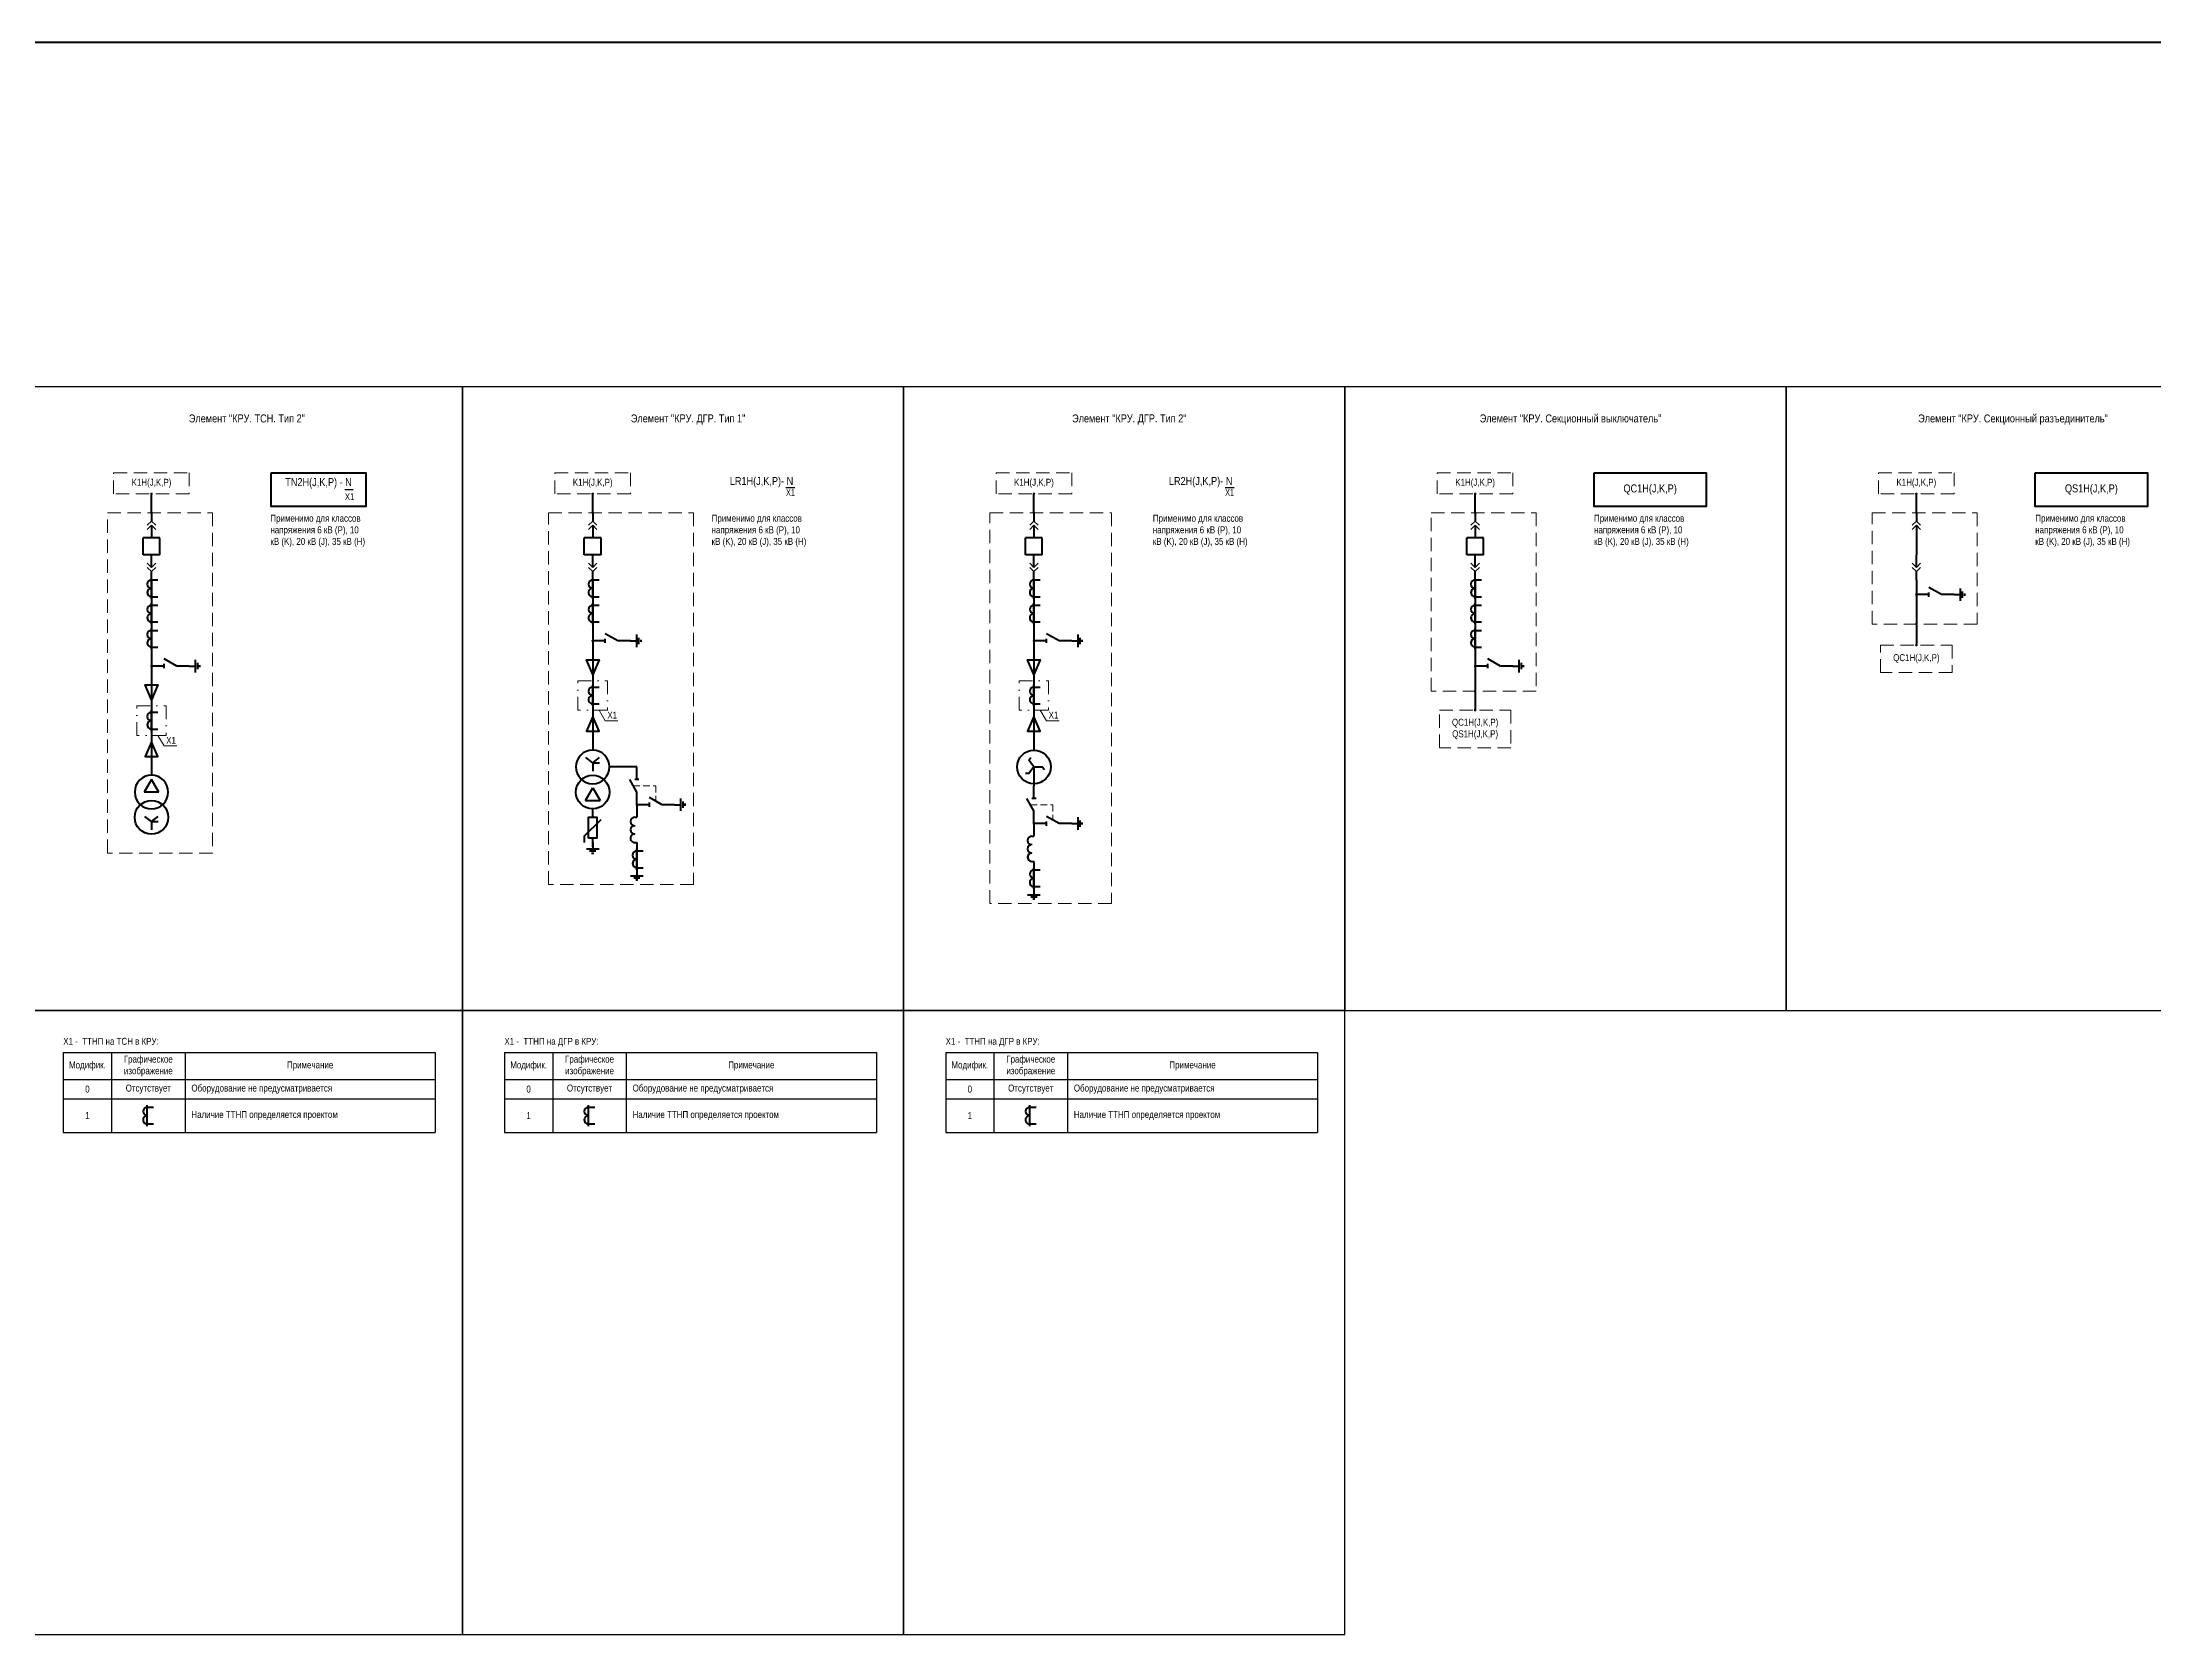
# Model space of a CAD drawing. Header units: millimetres. Extents: x 2565 to 10526, y 3800 to 9503.
# Drawn here: x 7689 to 8694, y 5112 to 5871 of the extents above; entities that cross this region are included whole.
import ezdxf
from ezdxf.enums import TextEntityAlignment as Align

# ---------------------------------------------------------------- set-up
doc = ezdxf.new("R2010")
doc.units = ezdxf.units.MM
doc.linetypes.add('штриховая2', pattern=[9.525, 6.35, -3.175])
doc.linetypes.add('штрихпунктирная2', pattern=[12.7, 6.35, -3.175, 0, -3.175])
for name, color, linetype, lineweight in [('Обводящая', 1, 'штрихпунктирная2', 13), ('Основная', 7, 'Continuous', 30), ('Толстая', 7, 'Continuous', 53), ('Штриховая', 7, 'штриховая2', 20)]:
    doc.layers.add(name, color=color, linetype=linetype, lineweight=lineweight)
doc.layers.add('Рамка', color=190, linetype='Continuous', lineweight=25, plot=False)
doc.styles.add('Narrow', font='ARIALN.TTF')
doc.styles.add('Вывод', font='tahoma.ttf', dxfattribs={"height": 2.5})
doc.styles.add('Компонент', font='ARIALN.TTF', dxfattribs={"height": 3.5})
doc.styles.add('Функция', font='ARIALN.TTF', dxfattribs={"height": 2})

# ---------------------------------------------------------------- blocks, each defined once
blk = doc.blocks.new('*U255')
at = {"layer": 'Основная', "ltscale": 0.25}
for p, q in [((2, 2), (0, 0)), ((0, 0), (2, -2))]:
    blk.add_line(p, q, dxfattribs=at)
blk = doc.blocks.new('*U52')
at = {"color": 0}
for p, q in [((0, 6), (0, 2)), ((0, 0), (0, -6))]:
    blk.add_line(p, q, dxfattribs=at)
at = {"color": 0, "ltscale": 0.25, "xscale": -1, "rotation": 90}
for p in [(0, 2), (0, 0)]:
    blk.add_blockref('*U255', p, dxfattribs=at)
at = {"layer": 'Основная'}
for tag, height, style, p in [('ОУ2', 3.5, 'Компонент', (-5, 6)), ('В2', 2.5, 'Вывод', (3, 6)), ('ОУ1', 3.5, 'Компонент', (-5, -6)), ('В1', 2.5, 'Вывод', (3, -6))]:
    blk.add_attdef(tag, text='', height=height, dxfattribs=dict(at, style=style)).set_placement(p, align=Align.MIDDLE_CENTER)
blk = doc.blocks.new('*U56')
at = {"color": 0}
for p, q in [((0, 0), (-8, 0)), ((-8, -8), (-8, 0)), ((0, -8), (0, 0)), ((0, -8), (-8, -8))]:
    blk.add_line(p, q, dxfattribs=at)
at = {"layer": 'Основная', "style": 'Компонент'}
blk.add_attdef('ОУ', text='', height=3.5, dxfattribs=at).set_placement((-15, -3), align=Align.MIDDLE_CENTER)
blk = doc.blocks.new('*U53')
at = {"color": 0}
for p, q in [((0, 0), (0, 6)), ((0, -6), (0, -2))]:
    blk.add_line(p, q, dxfattribs=at)
at = {"color": 0, "ltscale": 0.25, "rotation": 89.99999999999999}
for p in [(0, 0), (0, -2)]:
    blk.add_blockref('*U255', p, dxfattribs=at)
at = {"layer": 'Основная'}
for tag, height, style, p in [('ОУ1', 3.5, 'Компонент', (-5, 6)), ('В1', 2.5, 'Вывод', (3, 6)), ('ОУ2', 3.5, 'Компонент', (-5, -6)), ('В2', 2.5, 'Вывод', (3, -6))]:
    blk.add_attdef(tag, text='', height=height, dxfattribs=dict(at, style=style)).set_placement(p, align=Align.MIDDLE_CENTER)
blk = doc.blocks.new('*U42')
at = {"color": 0, "lineweight": 50}
blk.add_line((0, -5), (0, 5), dxfattribs=at)
at = {"color": 0, "ltscale": 0.25}
for p, q in [((0, 4), (3, 4)), ((0, -4), (3, -4))]:
    blk.add_line(p, q, dxfattribs=at)
for centre, major_axis, start_param, end_param in [((0, -2), (-2, 0), 4.712389, 7.853982), ((0, 2), (0, -2), 3.141593, 6.283185)]:
    blk.add_ellipse(centre, major_axis=major_axis, ratio=1, start_param=start_param, end_param=end_param, dxfattribs=at)
at = {"layer": 'Основная'}
for tag, height, style, p in [('ОУ', 3.5, 'Компонент', (-6, 0)), ('В1', 2.5, 'Вывод', (5, 6)), ('В2', 2.5, 'Вывод', (5, -6))]:
    blk.add_attdef(tag, text='', height=height, dxfattribs=dict(at, style=style)).set_placement(p, align=Align.MIDDLE_CENTER)
blk = doc.blocks.new('*U25')
at = {"color": 0}
for p, q in [((-3, 0), (0, 0)), ((0, -3), (0, 3)), ((1, -1.5), (1, 1.5)), ((2, -0.5), (2, 0.5))]:
    blk.add_line(p, q, dxfattribs=at)
blk = doc.blocks.new('*U191')
at = {"color": 0}
blk.add_line((0, 0), (6, 3.4), dxfattribs=at)
blk = doc.blocks.new('*U35')
at = {"color": 0}
blk.add_line((0, -1), (0, 1), dxfattribs=at)
blk = doc.blocks.new('*U41')
at = {"color": 0}
for p, q in [((-3, 0), (-9, 0)), ((9, 0), (3, 0))]:
    blk.add_line(p, q, dxfattribs=at)
at = {"color": 0, "ltscale": 0.25, "xscale": -1}
for name, p in [('*U191', (3, 0)), ('*U35', (-3, 0))]:
    blk.add_blockref(name, p, dxfattribs=at)
at = {"layer": 'Основная'}
for tag, height, style, p in [('ОУ', 3.5, 'Компонент', (0, 12)), ('В1', 2.5, 'Вывод', (-7, -2)), ('В2', 2.5, 'Вывод', (7, -2))]:
    blk.add_attdef(tag, text='', height=height, dxfattribs=dict(at, style=style)).set_placement(p, align=Align.MIDDLE_CENTER)
blk = doc.blocks.new('*U126')
at = {"ltscale": 0.25}
for p, q in [((-3.5, -4), (0, 2)), ((0, 2), (3.5, -4)), ((-3.5, -4), (3.5, -4))]:
    blk.add_line(p, q, dxfattribs=at)
blk.add_circle((0, 0), 8, dxfattribs=at)
at = {"layer": 'Основная', "style": 'Компонент'}
blk.add_attdef('ОУ', text='', height=3.5, dxfattribs=at).set_placement((17, 0), align=Align.MIDDLE_CENTER)
blk = doc.blocks.new('*U127')
at = {"ltscale": 0.25}
for q in [(-3.2, 4.4), (-3.2, 2), (3.2, 4.4), (0, -2)]:
    blk.add_line((0, 2), q, dxfattribs=at)
blk.add_circle((0, 0), 8, dxfattribs=at)
at = {"layer": 'Основная', "style": 'Компонент'}
blk.add_attdef('ОУ', text='', height=3.5, dxfattribs=at).set_placement((-17, 0), align=Align.MIDDLE_CENTER)
blk = doc.blocks.new('*U33')
at = {"color": 0}
for p, q in [((0, 3), (0, 9)), ((0, -9), (0, -3))]:
    blk.add_line(p, q, dxfattribs=at)
at = {"color": 0, "ltscale": 0.25, "rotation": 89.99999999999999}
for name, p in [('*U191', (0, -3)), ('*U35', (0, 3))]:
    blk.add_blockref(name, p, dxfattribs=at)
at = {"layer": 'Основная'}
for tag, height, style, p in [('ОУ', 3.5, 'Компонент', (-12, 0)), ('В1', 2.5, 'Вывод', (2, 7)), ('В2', 2.5, 'Вывод', (2, -7))]:
    blk.add_attdef(tag, text='', height=height, dxfattribs=dict(at, style=style)).set_placement(p, align=Align.MIDDLE_CENTER)
blk = doc.blocks.new('*U128')
at = {"ltscale": 0.25}
for p, q in [((0, 6), (1, 6)), ((0, -6), (1, -6))]:
    blk.add_line(p, q, dxfattribs=at)
for centre, major_axis, start_param, end_param in [((0, 4), (0, -2), 3.141593, 6.283185), ((0, 0), (0, -2), 3.141593, 6.283185), ((0, -4), (-2, 0), 4.712389, 7.853982)]:
    blk.add_ellipse(centre, major_axis=major_axis, ratio=1, start_param=start_param, end_param=end_param, dxfattribs=at)
at = {"layer": 'Основная'}
for tag, height, style, p in [('ОУ', 3.5, 'Компонент', (-6, 0)), ('В1', 2.5, 'Вывод', (5, 6)), ('В2', 2.5, 'Вывод', (5, -6))]:
    blk.add_attdef(tag, text='', height=height, dxfattribs=dict(at, style=style)).set_placement(p, align=Align.MIDDLE_CENTER)
blk = doc.blocks.new('*U26')
at = {"color": 0}
for p, q in [((3, 0), (-3, 0)), ((0, 3), (0, 0)), ((1.5, -1), (-1.5, -1)), ((0.5, -2), (-0.5, -2))]:
    blk.add_line(p, q, dxfattribs=at)
blk = doc.blocks.new('*U45')
at = {"color": 0, "ltscale": 0.35}
for q in [(4, 4), (-4, -7)]:
    blk.add_line((-4, -4), q, dxfattribs=at)
at = {"color": 0}
for p, q in [((0, 5), (0, 9)), ((0, -9), (0, -5))]:
    blk.add_line(p, q, dxfattribs=at)
at = {"color": 0, "ltscale": 0.35}
blk.add_lwpolyline([(-2, -5), (-2, 5), (2, 5), (2, -5)], close=True, dxfattribs=at)
at = {"layer": 'Основная'}
for tag, height, style, p in [('ОУ', 3.5, 'Компонент', (-6, 0)), ('В1', 2.5, 'Вывод', (2, 7)), ('F', 2, 'Функция', (-3, -5)), ('В2', 2.5, 'Вывод', (2, -7))]:
    blk.add_attdef(tag, text='', height=height, dxfattribs=dict(at, style=style)).set_placement(p, align=Align.MIDDLE_CENTER)
blk = doc.blocks.new('*U31')
at = {"color": 0}
for p, q in [((-3, 0), (3, 0)), ((0, 3), (0, 0)), ((-1.5, -1), (1.5, -1)), ((-0.5, -2), (0.5, -2))]:
    blk.add_line(p, q, dxfattribs=at)
blk = doc.blocks.new('*U113')
at = {"ltscale": 0.25}
for q in [(-3.2, 0.4), (3.2, 0.4), (0, -6), (3.2, -2)]:
    blk.add_line((0, -2), q, dxfattribs=at)
blk.add_circle((0, 0), 8, dxfattribs=at)
at = {"layer": 'Основная', "style": 'Компонент'}
blk.add_attdef('ОУ', text='', height=3.5, dxfattribs=at).set_placement((17, 0), align=Align.MIDDLE_CENTER)
blk = doc.blocks.new('*U114')
at = {"ltscale": 0.25}
for p, q in [((-3.5, 0), (0, 6)), ((-3.5, 0), (3.5, 0)), ((0, 6), (3.5, 0))]:
    blk.add_line(p, q, dxfattribs=at)
blk.add_circle((0, 0), 8, dxfattribs=at)
at = {"layer": 'Основная', "style": 'Компонент'}
blk.add_attdef('ОУ', text='', height=3.5, dxfattribs=at).set_placement((-17, 0), align=Align.MIDDLE_CENTER)
blk = doc.blocks.new('*T173')
at = {"layer": 'Основная', "color": 0, "linetype": 'ByBlock', "lineweight": -2, "transparency": 16777216}
for p, q in [((0, 0), (177, 0)), ((0, 0), (0, -38)), ((23, 0), (23, -38)), ((58, 0), (58, -38)), ((177, 0), (177, -38)), ((0, -12.8), (177, -12.8)), ((0, -22), (177, -22)), ((0, -38), (177, -38))]:
    blk.add_line(p, q, dxfattribs=at)
at = {"layer": 'Основная', "color": 0, "transparency": 16777216, "char_height": 3.3, "style": 'Narrow'}
for s, insert, width, attachment_point in [('Модифик.', (11.5, -6.4), 20, 5), ('Графическое изображение', (40.5, -6.4), 32, 5), ('Примечание', (117.5, -6.4), 116, 5), ('0', (11.5, -17.4), 20, 5), ('Отсутствует', (40.5, -17.4), 32, 5), ('Оборудование не предусматривается', (61, -17.4), 113, 4), ('1', (11.5, -30), 20, 5), ('Наличие {\\C256;ТТНП} определяется проектом', (61, -30), 113, 4)]:
    blk.add_mtext(s, dxfattribs=dict(at, insert=insert, width=width, attachment_point=attachment_point))
blk = doc.blocks.new('*T221')
at = {"layer": 'Основная', "color": 0, "linetype": 'ByBlock', "lineweight": -2, "transparency": 16777216}
for p, q in [((0, 0), (177, 0)), ((0, 0), (0, -38)), ((23, 0), (23, -38)), ((58, 0), (58, -38)), ((177, 0), (177, -38)), ((0, -12.8), (177, -12.8)), ((0, -22), (177, -22)), ((0, -38), (177, -38))]:
    blk.add_line(p, q, dxfattribs=at)
at = {"layer": 'Основная', "color": 0, "transparency": 16777216, "char_height": 3.3, "style": 'Narrow'}
for s, insert, width, attachment_point in [('Модифик.', (11.5, -6.4), 20, 5), ('Графическое изображение', (40.5, -6.4), 32, 5), ('Примечание', (117.5, -6.4), 116, 5), ('0', (11.5, -17.4), 20, 5), ('Отсутствует', (40.5, -17.4), 32, 5), ('Оборудование не предусматривается', (61, -17.4), 113, 4), ('1', (11.5, -30), 20, 5), ('Наличие {\\C256;ТТНП} определяется проектом', (61, -30), 113, 4)]:
    blk.add_mtext(s, dxfattribs=dict(at, insert=insert, width=width, attachment_point=attachment_point))
blk = doc.blocks.new('*T222')
at = {"layer": 'Основная', "color": 0, "linetype": 'ByBlock', "lineweight": -2, "transparency": 16777216}
for p, q in [((0, 0), (177, 0)), ((0, 0), (0, -38)), ((23, 0), (23, -38)), ((58, 0), (58, -38)), ((177, 0), (177, -38)), ((0, -12.8), (177, -12.8)), ((0, -22), (177, -22)), ((0, -38), (177, -38))]:
    blk.add_line(p, q, dxfattribs=at)
at = {"layer": 'Основная', "color": 0, "transparency": 16777216, "char_height": 3.3, "style": 'Narrow'}
for s, insert, width, attachment_point in [('Модифик.', (11.5, -6.4), 20, 5), ('Графическое изображение', (40.5, -6.4), 32, 5), ('Примечание', (117.5, -6.4), 116, 5), ('0', (11.5, -17.4), 20, 5), ('Отсутствует', (40.5, -17.4), 32, 5), ('Оборудование не предусматривается', (61, -17.4), 113, 4), ('1', (11.5, -30), 20, 5), ('Наличие {\\C256;ТТНП} определяется проектом', (61, -30), 113, 4)]:
    blk.add_mtext(s, dxfattribs=dict(at, insert=insert, width=width, attachment_point=attachment_point))

msp = doc.modelspace()

# ---------------------------------------------------------------- linework, layer by layer
at = {"layer": 'Обводящая'}
for points in [[(7944, 5567), (7958, 5567), (7958, 5553), (7944, 5553)], [(8154, 5567), (8168, 5567), (8168, 5553), (8154, 5553)], [(7734, 5555), (7748, 5555), (7748, 5541), (7734, 5541)]]:
    msp.add_lwpolyline(points, close=True, dxfattribs=at)
for points in [[(7954, 5553), (7957, 5548), (7963, 5548)], [(8164, 5553), (8167, 5548), (8173, 5548)], [(7744, 5541), (7747, 5536), (7753, 5536)]]:
    msp.add_lwpolyline(points, dxfattribs=at)
at = {"layer": 'Основная', "color": 5, "lineweight": 70}
msp.add_lwpolyline([(4029, 5871), (10526, 5871), (10526, 4732), (4029, 4732)], close=True, dxfattribs=at)
at = {"layer": 'Основная'}
msp.add_lwpolyline([(7833, 5658), (7837, 5658)], dxfattribs=at)
at = {"layer": 'Рамка'}
for points in [[(7679, 5410), (7889, 5410), (7889, 5707), (7679, 5707)], [(7889, 5410), (8099, 5410), (8099, 5707), (7889, 5707)], [(8099, 5410), (8309, 5410), (8309, 5707), (8099, 5707)], [(8309, 5410), (8519, 5410), (8519, 5707), (8309, 5707)], [(8519, 5410), (8729, 5410), (8729, 5707), (8519, 5707)], [(7679, 5113), (7889, 5113), (7889, 5410), (7679, 5410)], [(7889, 5113), (8099, 5113), (8099, 5410), (7889, 5410)], [(8099, 5113), (8309, 5113), (8309, 5410), (8099, 5410)]]:
    msp.add_lwpolyline(points, close=True, dxfattribs=at)
at = {"layer": 'Толстая'}
for points in [[(7798, 5666), (7843, 5666), (7843, 5650), (7798, 5650)], [(8427.6, 5666), (8481, 5666), (8481, 5650), (8427.6, 5650)], [(8637.6, 5666), (8691, 5666), (8691, 5650), (8637.6, 5650)]]:
    msp.add_lwpolyline(points, close=True, dxfattribs=at)
at = {"layer": 'Толстая', "ltscale": 0.25, "const_width": 0.6}
for points in [[(7740.7, 5656, 1), (7741.3, 5656, 1)], [(7950.7, 5656, 1), (7951.3, 5656, 1)], [(8160.7, 5656, 1), (8161.3, 5656, 1)], [(8370.7, 5656, 1), (8371.3, 5656, 1)], [(8580.7, 5656, 1), (8581.3, 5656, 1)], [(7740.7, 5647, 1), (7741.3, 5647, 1)], [(7950.7, 5647, 1), (7951.3, 5647, 1)], [(8160.7, 5647, 1), (8161.3, 5647, 1)], [(8370.7, 5647, 1), (8371.3, 5647, 1)], [(8580.7, 5647, 1), (8581.3, 5647, 1)], [(8580.7, 5608, 1), (8581.3, 5608, 1)], [(8580.7, 5594, 1), (8581.3, 5594, 1)], [(7950.7, 5586, 1), (7951.3, 5586, 1)], [(8160.7, 5586, 1), (8161.3, 5586, 1)], [(8580.7, 5584, 1), (8581.3, 5584, 1)], [(7740.7, 5574, 1), (7741.3, 5574, 1)], [(8370.7, 5574, 1), (8371.3, 5574, 1)], [(8370.7, 5562, 1), (8371.3, 5562, 1)], [(8370.7, 5553, 1), (8371.3, 5553, 1)], [(7971.7, 5508, 1), (7972.3, 5508, 1)], [(8160.7, 5499, 1), (8161.3, 5499, 1)]]:
    msp.add_lwpolyline(points, format="xyb", close=True, dxfattribs=at)
at = {"layer": 'Толстая'}
for points in [[(7741, 5647), (7741, 5656)], [(7951, 5647), (7951, 5656)], [(8161, 5647), (8161, 5656)], [(8371, 5647), (8371, 5656)], [(8581, 5647), (8581, 5656)], [(8581, 5635), (8581, 5627)], [(7741, 5615), (7741, 5522)], [(7951, 5615), (7951, 5534)], [(8161, 5615), (8161, 5534)], [(8371, 5615), (8371, 5553)], [(8581, 5615), (8581, 5584)], [(7951, 5570), (7948, 5577), (7954, 5577), (7951, 5570)], [(8161, 5570), (8158, 5577), (8164, 5577), (8161, 5570)], [(7741, 5558), (7738, 5565), (7744, 5565), (7741, 5558)], [(7951, 5550), (7948, 5543), (7954, 5543), (7951, 5550)], [(8161, 5550), (8158, 5543), (8164, 5543), (8161, 5550)], [(7741, 5538), (7738, 5531), (7744, 5531), (7741, 5538)], [(8161, 5526), (8158.6, 5529.2), (8159.6, 5530.5)], [(7972, 5526), (7959, 5526)], [(8161, 5526), (8158.6, 5522.8), (8157, 5522.8)], [(8161, 5526), (8165, 5526), (8166, 5524.7)], [(8161, 5526), (8161, 5517)], [(7972, 5508), (7972, 5502)], [(8161, 5499), (8161, 5493)], [(7972, 5490), (7972, 5475)], [(8161, 5481), (8161, 5466)]]:
    msp.add_lwpolyline(points, dxfattribs=at)
msp.add_circle((8161, 5526), 8, dxfattribs=at)
at = {"layer": 'Штриховая', "linetype": 'штриховая2'}
for points in [[(7723, 5666), (7759, 5666), (7759, 5656), (7723, 5656)], [(7933, 5666), (7969, 5666), (7969, 5656), (7933, 5656)], [(8143, 5666), (8179, 5666), (8179, 5656), (8143, 5656)], [(8353, 5666), (8389, 5666), (8389, 5656), (8353, 5656)], [(8563, 5666), (8599, 5666), (8599, 5656), (8563, 5656)], [(8564, 5584), (8598, 5584), (8598, 5571), (8564, 5571)], [(8354, 5553), (8388, 5553), (8388, 5535), (8354, 5535)]]:
    msp.add_lwpolyline(points, close=True, dxfattribs=at)
at = {"layer": 'Штриховая'}
for points in [[(7720, 5647), (7770, 5647), (7770, 5485), (7720, 5485)], [(7930, 5647), (7999, 5647), (7999, 5470), (7930, 5470)], [(8140, 5647), (8198, 5647), (8198, 5461), (8140, 5461)], [(8350, 5647), (8400, 5647), (8400, 5562), (8350, 5562)], [(8560, 5647), (8610, 5647), (8610, 5594), (8560, 5594)]]:
    msp.add_lwpolyline(points, close=True, dxfattribs=at)
at = {"layer": 'Штриховая', "ltscale": 0.5}
for points in [[(7970.3, 5517), (7981, 5517), (7981, 5509.7)], [(8159.3, 5508), (8170, 5508), (8170, 5500.7)]]:
    msp.add_lwpolyline(points, dxfattribs=at)

# ---------------------------------------------------------------- block references
for name, p in [('*T173', (7699, 5390)), ('*T221', (7909, 5390)), ('*T222', (8119, 5390))]:
    msp.add_blockref(name, p)
at = {"layer": 'Толстая', "ltscale": 0.25}
for name, p in [('*U52', (7741, 5641)), ('*U52', (7951, 5641)), ('*U52', (8161, 5641)), ('*U52', (8371, 5641)), ('*U52', (8581, 5641)), ('*U56', (7745, 5635)), ('*U56', (7955, 5635)), ('*U56', (8165, 5635)), ('*U56', (8375, 5635)), ('*U53', (7741, 5621)), ('*U53', (7951, 5621)), ('*U53', (8161, 5621)), ('*U53', (8371, 5621)), ('*U53', (8581, 5621)), ('*U42', (7741, 5611)), ('*U42', (7951, 5611)), ('*U42', (8161, 5611)), ('*U42', (8371, 5611)), ('*U41', (8590, 5608)), ('*U25', (8602, 5608)), ('*U42', (7741, 5599)), ('*U42', (7951, 5599)), ('*U42', (8161, 5599)), ('*U42', (8371, 5599)), ('*U42', (7741, 5587)), ('*U41', (7960, 5586)), ('*U25', (7972, 5586)), ('*U41', (8170, 5586)), ('*U25', (8182, 5586)), ('*U42', (8371, 5587)), ('*U41', (7750, 5574)), ('*U25', (7762, 5574)), ('*U41', (8380, 5574)), ('*U25', (8392, 5574)), ('*U42', (7951, 5560)), ('*U42', (8161, 5560)), ('*U42', (7741, 5548)), ('*U33', (7972, 5517)), ('*U41', (7981, 5508)), ('*U25', (7993, 5508)), ('*U33', (8161, 5508)), ('*U41', (8170, 5499)), ('*U25', (8182, 5499)), ('*U31', (7951, 5487)), ('*U42', (7972, 5482)), ('*U42', (8161, 5473)), ('*U26', (7972, 5474)), ('*U26', (8161, 5465)), ('*U42', (7739, 5360)), ('*U42', (7949, 5360)), ('*U42', (8159, 5360))]:
    msp.add_blockref(name, p, dxfattribs=at)
at = {"layer": 'Толстая', "ltscale": 0.35, "xscale": -1}
for name, p in [('*U127', (7951, 5526)), ('*U114', (7741, 5514))]:
    msp.add_blockref(name, p, dxfattribs=at)
at = {"layer": 'Толстая', "ltscale": 0.35}
for name, p in [('*U126', (7951, 5514)), ('*U113', (7741, 5502)), ('*U45', (7951, 5497)), ('*U128', (7971, 5496)), ('*U128', (8160, 5487))]:
    msp.add_blockref(name, p, dxfattribs=at)

# ---------------------------------------------------------------- texts
at = {"layer": 'Основная', "style": 'Narrow'}
for s, p in [('Элемент "КРУ. ТСН. Тип 2" ', (7787, 5690)), ('Элемент "КРУ. ДГР. Тип 1" ', (7997, 5690)), ('Элемент "КРУ. ДГР. Тип 2" ', (8207, 5690)), ('Элемент "КРУ. Секционный выключатель" ', (8417, 5690)), ('Элемент "КРУ. Секционный разъединитель"', (8627, 5690))]:
    msp.add_text(s, height=3.8, dxfattribs=at).set_placement(p, align=Align.CENTER)
for p in [(7833, 5653), (7958, 5549), (8168, 5549), (7748, 5537)]:
    msp.add_text('X1', height=3.3, dxfattribs=at).set_placement(p)
for s, insert, char_height, width, attachment_point in [('\\pi-11.4,l11.4,t11.4;TN2H(J,K,P) - N', (7820.5, 5661), 3.8, 45, 5), ('\\pi-11.4,l11.4,t11.4;QC1H(J,K,P)', (8454.3, 5658), 3.8, 53.381, 5), ('\\pi-11.4,l11.4,t11.4;QS1H(J,K,P)', (8664.3, 5658), 3.8, 53.381, 5), ('Применимо для классов напряжения 6 кВ (P), 10 кВ (K), 20 кВ (J), 35 кВ (H)', (7797.6, 5646), 3.3, 47, 1), ('Применимо для классов напряжения 6 кВ (P), 10 кВ (K), 20 кВ (J), 35 кВ (H)', (8007.6, 5646), 3.3, 47, 1), ('Применимо для классов напряжения 6 кВ (P), 10 кВ (K), 20 кВ (J), 35 кВ (H)', (8217.6, 5646), 3.3, 47, 1), ('Применимо для классов напряжения 6 кВ (P), 10 кВ (K), 20 кВ (J), 35 кВ (H)', (8427.6, 5646), 3.3, 47, 1), ('Применимо для классов напряжения 6 кВ (P), 10 кВ (K), 20 кВ (J), 35 кВ (H)', (8637.6, 5646), 3.3, 47, 1), ('\\pi-9.9,l9.9,t9.9;X1 -  ТТНП на ТСН в КРУ:', (7699, 5397), 3.3, 120, 1), ('\\pi-9.9,l9.9,t9.9;X1 -  ТТНП на ДГР в КРУ:', (7909, 5397), 3.3, 120, 1), ('\\pi-9.9,l9.9,t9.9;X1 -  ТТНП на ДГР в КРУ:', (8119, 5397), 3.3, 120, 1)]:
    msp.add_mtext(s, dxfattribs=dict(at, insert=insert, char_height=char_height, width=width, attachment_point=attachment_point))
at = {"layer": 'Основная', "color": 3, "char_height": 3.3, "width": 34, "attachment_point": 5, "style": 'Narrow'}
for s, insert in [('\\pi-9.9,l9.9,t9.9;{\\C256;QC1H(J,K,P)}', (8581, 5577.5)), ('\\pi-9.9,l9.9,t9.9;{\\C256;QC1H(J,K,P)\\PQS1H(J,K,P)}', (8371, 5544))]:
    msp.add_mtext(s, dxfattribs=dict(at, insert=insert))
at = {"layer": 'Толстая', "char_height": 3.8, "width": 43, "attachment_point": 2, "style": 'Narrow'}
for s, insert in [('\\pi-11.4,l11.4,t11.4;LR1H(J,K,P)- {\\T1.1;N}', (8031.5, 5664)), ('\\pi-11.4,l11.4,t11.4;LR2H(J,K,P)- {\\T1.1;N}', (8240.5, 5664))]:
    msp.add_mtext(s, dxfattribs=dict(at, insert=insert))
at = {"layer": 'Штриховая', "linetype": 'штриховая2', "char_height": 3.3, "width": 36, "attachment_point": 5, "style": 'Narrow'}
for insert in [(7741, 5661), (7951, 5661), (8161, 5661), (8371, 5661), (8581, 5661)]:
    msp.add_mtext('\\pi-9.9,l9.9,t9.9;K1H(J,K,P)', dxfattribs=dict(at, insert=insert))

# ---------------------------------------------------------------- next in the draw order: texts
at = {"layer": 'Основная', "char_height": 3.3, "width": 4.666, "attachment_point": 7, "style": 'Narrow', "bg_fill": 2}
for insert in [(8043, 5655), (8252, 5655)]:
    msp.add_mtext('{\\W0.8;\\OX1 }', dxfattribs=dict(at, insert=insert))

doc.saveas('drawing.dxf')
